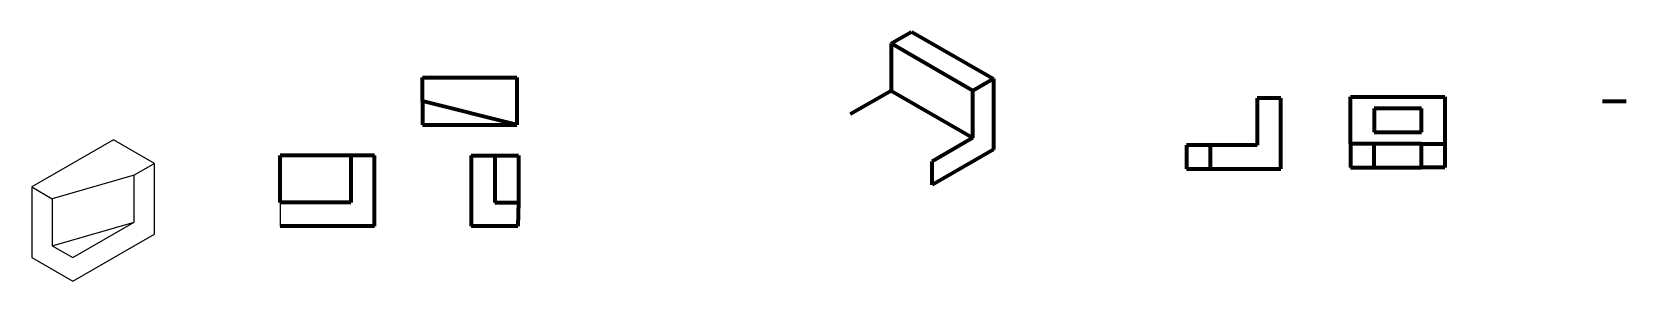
# Model space of a CAD drawing. Header units: millimetres. Extents: x 57 to 733, y 84 to 190.
import ezdxf

# ---------------------------------------------------------------- set-up
doc = ezdxf.new("R2010")
doc.units = ezdxf.units.MM

msp = doc.modelspace()

# ---------------------------------------------------------------- linework, layer by layer
at = {"lineweight": 140, "transparency": 33554687}
for p, q in [((421.39, 185.35), (430.05, 190.35)), ((430.05, 190.35), (464.69, 170.35)), ((456.03, 165.35), (421.39, 185.35)), ((421.39, 185.35), (421.39, 165.35)), ((222.83, 160.89), (222.83, 170.89)), ((222.83, 170.89), (262.83, 170.89)), ((262.83, 170.89), (262.83, 150.89)), ((464.69, 170.35), (456.03, 165.35)), ((464.69, 170.35), (464.69, 140.35)), ((421.39, 165.35), (404.07, 155.35)), ((421.39, 165.35), (456.03, 145.35)), ((456.03, 145.35), (456.03, 165.35)), ((586.53, 162.23), (576.53, 162.23)), ((576.53, 162.23), (576.53, 142.23)), ((586.53, 132.23), (586.53, 162.23)), ((616.05, 142.79), (616.05, 162.79)), ((616.05, 162.79), (656.05, 162.79)), ((656.05, 162.79), (656.05, 142.79)), ((262.83, 150.89), (222.83, 160.89)), ((222.83, 160.89), (222.83, 150.89)), ((646.05, 157.79), (626.05, 157.79)), ((626.05, 157.79), (626.05, 147.79)), ((646.05, 147.79), (646.05, 157.79)), ((722.82, 160.85), (732.82, 160.85)), ((222.83, 150.89), (262.83, 150.89)), ((456.03, 145.35), (438.71, 135.35)), ((556.53, 142.23), (546.53, 142.23)), ((546.53, 142.23), (546.53, 132.23)), ((576.53, 142.23), (556.53, 142.23)), ((556.53, 142.23), (556.53, 132.23)), ((626.05, 142.79), (616.05, 142.79)), ((616.05, 142.79), (616.05, 132.79)), ((626.05, 147.79), (646.05, 147.79)), ((626.05, 132.79), (626.05, 142.79)), ((646.05, 142.79), (626.05, 142.79)), ((646.05, 132.79), (646.05, 142.79)), ((646.05, 142.79), (656.05, 142.79)), ((656.05, 142.79), (656.05, 132.79)), ((243.42, 137.82), (243.42, 107.82)), ((243.42, 137.82), (253.42, 137.82)), ((253.42, 137.82), (253.42, 117.82)), ((253.42, 137.82), (263.42, 137.82)), ((263.42, 137.82), (263.42, 117.82)), ((464.69, 140.35), (438.71, 125.35)), ((438.71, 125.35), (438.71, 135.35)), ((546.53, 132.23), (556.53, 132.23)), ((556.53, 132.23), (586.53, 132.23)), ((586.53, 132.23), (586.53, 132.23)), ((616.05, 132.79), (626.05, 132.79)), ((626.05, 132.79), (646.05, 132.79)), ((656.05, 132.79), (646.05, 132.79)), ((253.42, 117.82), (263.42, 117.82)), ((263.42, 117.82), (263.25, 107.82)), ((263.25, 107.82), (243.42, 107.82))]:
    msp.add_line(p, q, dxfattribs=at)
for p, q in [((91.92, 144.48), (57.28, 124.48)), ((109.24, 134.48), (91.92, 144.48)), ((100.58, 129.48), (65.94, 119.48)), ((109.24, 134.48), (100.58, 129.48)), ((100.58, 109.48), (100.58, 129.48)), ((109.24, 104.48), (109.24, 134.48)), ((57.28, 124.48), (65.94, 119.48)), ((57.28, 124.48), (57.28, 94.48)), ((65.94, 119.48), (65.94, 99.48)), ((162.42, 117.82), (162.42, 107.82)), ((65.94, 99.48), (100.58, 109.48)), ((74.6, 94.48), (100.58, 109.48)), ((100.58, 99.48), (109.24, 104.48)), ((65.94, 99.48), (74.6, 94.48)), ((74.6, 84.48), (100.58, 99.48)), ((57.28, 94.48), (74.6, 84.48))]:
    msp.add_line(p, q)
at = {"lineweight": 200}
for p in [(192.42, 137.82), (162.42, 117.82)]:
    msp.add_line(p, (162.42, 137.82), dxfattribs=at)
at = {"lineweight": 90}
for p, q in [((202.42, 137.82), (192.42, 137.82)), ((192.42, 137.82), (192.42, 117.82)), ((192.42, 117.82), (162.42, 117.82)), ((202.42, 107.82), (162.42, 107.82))]:
    msp.add_line(p, q, dxfattribs=at)
at = {"lineweight": 100}
msp.add_line((202.42, 107.82), (202.42, 137.82), dxfattribs=at)

doc.saveas('drawing.dxf')
